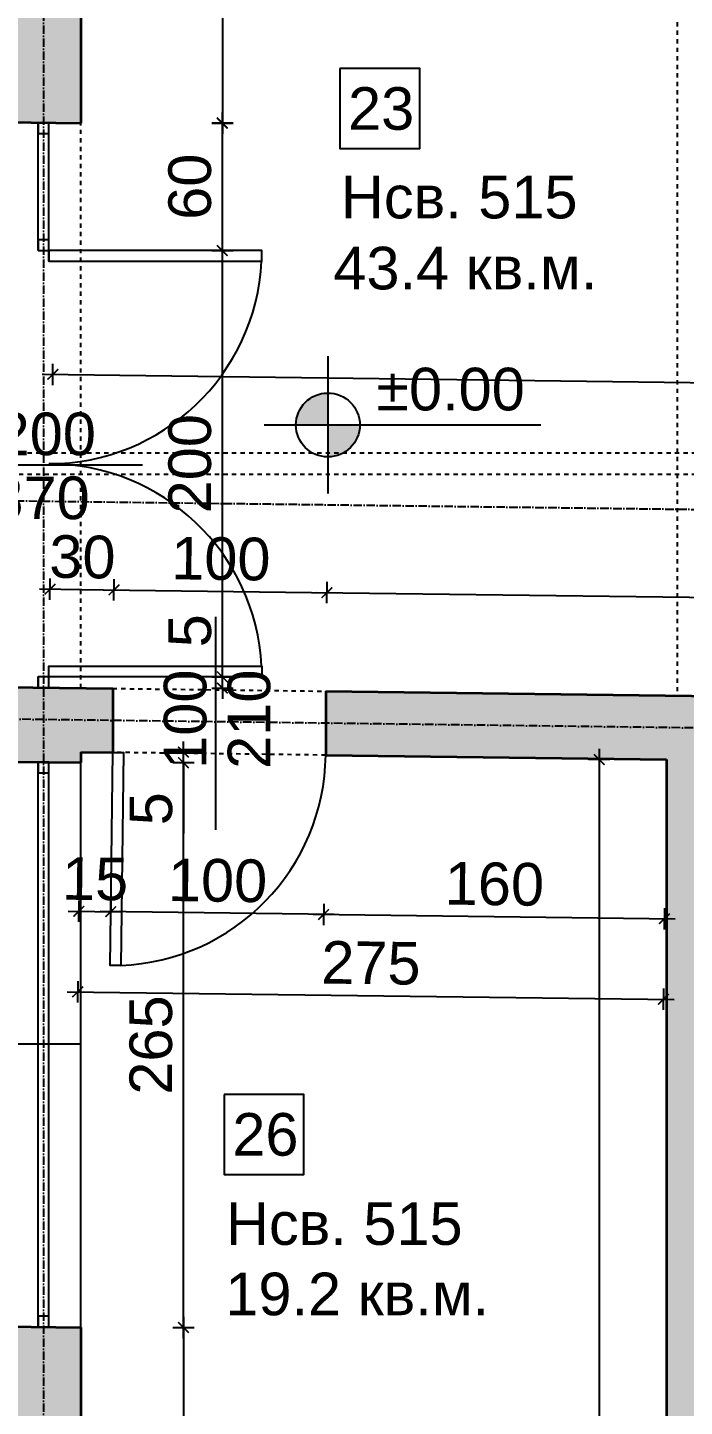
# Model space of a CAD drawing. Header units: inches. Extents: x -72385 to 39588, y -6525 to 66685.
# Drawn here: x -52307 to -51999, y 22717 to 23364 of the extents above; entities that cross this region are included whole.
import ezdxf

# ---------------------------------------------------------------- set-up
doc = ezdxf.new("R2010")
doc.units = ezdxf.units.IN
doc.header["$MEASUREMENT"] = 0
doc.linetypes.add('DashDot', pattern=[0.6, 0.4, -0.1, 0, -0.1])
doc.linetypes.add('Hidden', pattern=[0.4, 0.2, -0.2])
for name, color, linetype, lineweight in [('Врати', 251, 'Continuous', 25), ('Изгледни линии', 253, 'Continuous', 25), ('Линия на разрез', 252, 'DashDot', 25), ('Надписи Hсв', 252, 'Continuous', 25), ('Надписи врати', 252, 'Continuous', 25), ('Надписи коти вътрешни', 252, 'Continuous', 25), ('Надписи нива', 252, 'Continuous', 25), ('Надписи номера на пом.', 252, 'Continuous', 25), ('Надписи площ', 252, 'Continuous', 25), ('Надписи прозорци', 252, 'Continuous', 25), ('Оси', 252, 'DashDot', 25), ('Прозорци', 251, 'Continuous', 25), ('Пунктир', 253, 'Hidden', 25), ('Разрезни линии', 7, 'Continuous', 35), ('Щрих стени', 254, 'Continuous', 25)]:
    doc.layers.add(name, color=color, linetype=linetype, lineweight=lineweight)
doc.styles.add('Arial Regular', font='arial.ttf')
doc.styles.get("Standard").update_dxf_attribs({"font": 'arial.ttf'})
doc.dimstyles.new('Annotative', dxfattribs={"dimscale": 0, "dimtxt": 20, "dimasz": 5, "dimexe": 5, "dimexo": 5, "dimgap": 5, "dimtad": 1, "dimdec": 0, "dimzin": 0, "dimdsep": 46, "dimtxsty": 'Standard', "dimblk": 'ARCHTICK', "dimcen": 5, "dimdle": 5, "dimadec": 0, "dimazin": 0, "dimtfac": 1, "dimtdec": 0, "dimtofl": 0, "dimtmove": 0, "dimatfit": 3, "dimldrblk": 'ARCHTICK', "dimfxl": 5, "dimfxlon": 1, "dimtolj": 1, "dimtzin": 0, "dimarcsym": 1})

# ---------------------------------------------------------------- blocks, each defined once
blk = doc.blocks.new('_ArchTick')
at = {"color": 0, "linetype": 'ByBlock', "const_width": 0.15}
blk.add_lwpolyline([(-0.5, -0.5), (0.5, 0.5)], dxfattribs=at)
blk = doc.blocks.new('*D2534')
at = {"layer": 'Defpoints', "color": 0, "ltscale": 50, "transparency": 16777216}
for p in [(-52007.34, 23020.95), (-52038.89, 22323.4), (-52007.34, 22323.4)]:
    blk.add_point(p, dxfattribs=at)
at = {"layer": 'Надписи коти вътрешни', "color": 0, "lineweight": -2, "ltscale": 50, "transparency": 16777216}
for p, q in [((-52033.89, 23020.95), (-52043.89, 23020.95)), ((-52038.89, 23025.95), (-52038.89, 22318.4)), ((-52033.89, 22323.4), (-52043.89, 22323.4))]:
    blk.add_line(p, q, dxfattribs=at)
at = {"layer": 'Надписи коти вътрешни', "color": 0, "lineweight": -2, "ltscale": 50, "transparency": 16777216, "xscale": 5, "yscale": 5, "zscale": 5}
for p, rotation in [((-52038.89, 23020.95), 90), ((-52038.89, 22323.4), 270)]:
    blk.add_blockref('_ArchTick', p, dxfattribs=dict(at, rotation=rotation))
at = {"layer": 'Надписи коти вътрешни', "color": 0, "ltscale": 50, "transparency": 16777216, "insert": (-52054.1, 22672.18), "char_height": 20, "attachment_point": 5, "rotation": 90}
blk.add_mtext('\\A1;698', dxfattribs=at)
blk = doc.blocks.new('*D2535')
at = {"layer": 'Defpoints', "color": 0, "ltscale": 50, "transparency": 16777216}
for p in [(-52282.34, 22754.45), (-52282.34, 22326.9), (-52234.13, 22326.9)]:
    blk.add_point(p, dxfattribs=at)
at = {"layer": 'Надписи коти вътрешни', "color": 0, "lineweight": -2, "ltscale": 50, "transparency": 16777216}
for p, q in [((-52234.13, 22759.45), (-52234.13, 22321.9)), ((-52239.13, 22754.45), (-52229.13, 22754.45)), ((-52239.13, 22326.9), (-52229.13, 22326.9))]:
    blk.add_line(p, q, dxfattribs=at)
at = {"layer": 'Надписи коти вътрешни', "color": 0, "lineweight": -2, "ltscale": 50, "transparency": 16777216, "xscale": 5, "yscale": 5, "zscale": 5}
for p, rotation in [((-52234.13, 22754.45), 90), ((-52234.13, 22326.9), 270)]:
    blk.add_blockref('_ArchTick', p, dxfattribs=dict(at, rotation=rotation))
at = {"layer": 'Надписи коти вътрешни', "color": 0, "ltscale": 50, "transparency": 16777216, "insert": (-52249.35, 22540.68), "char_height": 20, "attachment_point": 5, "rotation": 90}
blk.add_mtext('\\A1;428', dxfattribs=at)
blk = doc.blocks.new('*D2536')
at = {"layer": 'Defpoints', "color": 0, "ltscale": 50, "transparency": 16777216}
for p in [(-52282.34, 23019.45), (-52234.13, 23019.45), (-52282.34, 22754.45)]:
    blk.add_point(p, dxfattribs=at)
at = {"layer": 'Надписи коти вътрешни', "color": 0, "lineweight": -2, "ltscale": 50, "transparency": 16777216}
for p, q in [((-52234.13, 22749.45), (-52234.13, 23024.45)), ((-52239.13, 23019.45), (-52229.13, 23019.45)), ((-52239.13, 22754.45), (-52229.13, 22754.45))]:
    blk.add_line(p, q, dxfattribs=at)
at = {"layer": 'Надписи коти вътрешни', "color": 0, "lineweight": -2, "ltscale": 50, "transparency": 16777216, "xscale": 5, "yscale": 5, "zscale": 5}
for p, rotation in [((-52234.13, 23019.45), 90), ((-52234.13, 22754.45), 270)]:
    blk.add_blockref('_ArchTick', p, dxfattribs=dict(at, rotation=rotation))
at = {"layer": 'Надписи коти вътрешни', "color": 0, "ltscale": 50, "transparency": 16777216, "insert": (-52249.35, 22886.95), "char_height": 20, "attachment_point": 5, "rotation": 90}
blk.add_mtext('\\A1;265', dxfattribs=at)
blk = doc.blocks.new('*D2537')
at = {"layer": 'Defpoints', "color": 0, "ltscale": 50, "transparency": 16777216}
for p in [(-52282.34, 23024.45), (-52282.34, 23019.45), (-52234.13, 23019.45)]:
    blk.add_point(p, dxfattribs=at)
at = {"layer": 'Надписи коти вътрешни', "color": 0, "lineweight": -2, "ltscale": 50, "transparency": 16777216}
for p, q in [((-52234.13, 23024.45), (-52234.13, 23029.45)), ((-52239.13, 23024.45), (-52229.13, 23024.45)), ((-52239.13, 23019.45), (-52229.13, 23019.45)), ((-52234.13, 23019.45), (-52234.13, 22986.19))]:
    blk.add_line(p, q, dxfattribs=at)
at = {"layer": 'Надписи коти вътрешни', "color": 0, "lineweight": -2, "ltscale": 50, "transparency": 16777216, "xscale": 5, "yscale": 5, "zscale": 5}
for p, rotation in [((-52234.13, 23024.45), 270), ((-52234.13, 23019.45), 90)]:
    blk.add_blockref('_ArchTick', p, dxfattribs=dict(at, rotation=rotation))
at = {"layer": 'Надписи коти вътрешни', "color": 0, "ltscale": 50, "transparency": 16777216, "insert": (-52249.31, 22997.82), "char_height": 20, "attachment_point": 5, "rotation": 90}
blk.add_mtext('\\A1;5', dxfattribs=at)
blk = doc.blocks.new('*D2538')
at = {"layer": 'Defpoints', "color": 0, "ltscale": 50, "transparency": 16777216}
for p in [(-52282.34, 23024.45), (-52267.34, 23024.26), (-52268.29, 22949.52)]:
    blk.add_point(p, dxfattribs=at)
at = {"layer": 'Надписи коти вътрешни', "color": 0, "lineweight": -2, "ltscale": 50, "transparency": 16777216}
for p, q in [((-52288.29, 22949.78), (-52263.29, 22949.46)), ((-52283.23, 22954.71), (-52283.35, 22944.71)), ((-52268.23, 22954.52), (-52268.35, 22944.52))]:
    blk.add_line(p, q, dxfattribs=at)
at = {"layer": 'Надписи коти вътрешни', "color": 0, "lineweight": -2, "ltscale": 50, "transparency": 16777216, "xscale": 5, "yscale": 5, "zscale": 5}
for p, rotation in [((-52283.29, 22949.71), 179.2706286525324), ((-52268.29, 22949.52), 359.2706286525323)]:
    blk.add_blockref('_ArchTick', p, dxfattribs=dict(at, rotation=rotation))
at = {"layer": 'Надписи коти вътрешни', "color": 0, "ltscale": 50, "transparency": 16777216, "insert": (-52275.6, 22964.83), "char_height": 20, "attachment_point": 5, "rotation": 359.27063}
blk.add_mtext('\\A1;15', dxfattribs=at)
blk = doc.blocks.new('*D2539')
at = {"layer": 'Defpoints', "color": 0, "ltscale": 50, "transparency": 16777216}
for p in [(-52267.34, 23024.26), (-52167.34, 23022.99), (-52268.29, 22949.52)]:
    blk.add_point(p, dxfattribs=at)
at = {"layer": 'Надписи коти вътрешни', "color": 0, "lineweight": -2, "ltscale": 50, "transparency": 16777216}
for p, q in [((-52163.29, 22948.19), (-52273.29, 22949.59)), ((-52268.23, 22954.52), (-52268.35, 22944.52)), ((-52168.23, 22953.25), (-52168.35, 22943.25))]:
    blk.add_line(p, q, dxfattribs=at)
at = {"layer": 'Надписи коти вътрешни', "color": 0, "lineweight": -2, "ltscale": 50, "transparency": 16777216, "xscale": 5, "yscale": 5, "zscale": 5}
for p, rotation in [((-52268.29, 22949.52), 179.2706286525504), ((-52168.29, 22948.25), 359.2706286525504)]:
    blk.add_blockref('_ArchTick', p, dxfattribs=dict(at, rotation=rotation))
at = {"layer": 'Надписи коти вътрешни', "color": 0, "ltscale": 50, "transparency": 16777216, "insert": (-52218.1, 22964.1), "char_height": 20, "attachment_point": 5, "rotation": 359.27063}
blk.add_mtext('\\A1;100', dxfattribs=at)
blk = doc.blocks.new('*D2540')
at = {"layer": 'Defpoints', "color": 0, "ltscale": 50, "transparency": 16777216}
for p in [(-52167.34, 23022.99), (-52007.34, 23020.95), (-52008.29, 22946.21)]:
    blk.add_point(p, dxfattribs=at)
at = {"layer": 'Надписи коти вътрешни', "color": 0, "lineweight": -2, "ltscale": 50, "transparency": 16777216}
for p, q in [((-52168.23, 22953.25), (-52168.35, 22943.25)), ((-52008.23, 22951.21), (-52008.35, 22941.21)), ((-52173.29, 22948.31), (-52003.29, 22946.15))]:
    blk.add_line(p, q, dxfattribs=at)
at = {"layer": 'Надписи коти вътрешни', "color": 0, "lineweight": -2, "ltscale": 50, "transparency": 16777216, "xscale": 5, "yscale": 5, "zscale": 5}
for p, rotation in [((-52168.29, 22948.25), 179.2706286525475), ((-52008.29, 22946.21), 359.2706286525476)]:
    blk.add_blockref('_ArchTick', p, dxfattribs=dict(at, rotation=rotation))
at = {"layer": 'Надписи коти вътрешни', "color": 0, "ltscale": 50, "transparency": 16777216, "insert": (-52088.1, 22962.44), "char_height": 20, "attachment_point": 5, "rotation": 359.27063}
blk.add_mtext('\\A1;160', dxfattribs=at)
blk = doc.blocks.new('*D2541')
at = {"layer": 'Defpoints', "color": 0, "ltscale": 50, "transparency": 16777216}
for p in [(-52282.34, 23024.45), (-52007.34, 23020.95), (-52008.77, 22908.42)]:
    blk.add_point(p, dxfattribs=at)
at = {"layer": 'Надписи коти вътрешни', "color": 0, "lineweight": -2, "ltscale": 50, "transparency": 16777216}
for p, q in [((-52283.71, 22916.92), (-52283.83, 22906.92)), ((-52288.77, 22911.99), (-52003.77, 22908.36)), ((-52008.71, 22913.42), (-52008.83, 22903.42))]:
    blk.add_line(p, q, dxfattribs=at)
at = {"layer": 'Надписи коти вътрешни', "color": 0, "lineweight": -2, "ltscale": 50, "transparency": 16777216, "xscale": 5, "yscale": 5, "zscale": 5}
for p, rotation in [((-52283.77, 22911.92), 179.270628652547), ((-52008.77, 22908.42), 359.270628652547)]:
    blk.add_blockref('_ArchTick', p, dxfattribs=dict(at, rotation=rotation))
at = {"layer": 'Надписи коти вътрешни', "color": 0, "ltscale": 50, "transparency": 16777216, "insert": (-52146.08, 22925.38), "char_height": 20, "attachment_point": 5, "rotation": 359.27063}
blk.add_mtext('\\A1;275', dxfattribs=at)
blk = doc.blocks.new('*D2542')
at = {"layer": 'Defpoints', "color": 0, "ltscale": 50, "transparency": 16777216}
for p in [(-52282.34, 23259.73), (-52215.86, 23259.73), (-52282.34, 23059.71)]:
    blk.add_point(p, dxfattribs=at)
at = {"layer": 'Надписи коти вътрешни', "color": 0, "lineweight": -2, "ltscale": 50, "transparency": 16777216}
for p, q in [((-52220.86, 23259.73), (-52210.86, 23259.73)), ((-52215.86, 23054.71), (-52215.86, 23264.73)), ((-52220.86, 23059.71), (-52210.86, 23059.71))]:
    blk.add_line(p, q, dxfattribs=at)
at = {"layer": 'Надписи коти вътрешни', "color": 0, "lineweight": -2, "ltscale": 50, "transparency": 16777216, "xscale": 5, "yscale": 5, "zscale": 5}
for p, rotation in [((-52215.86, 23259.73), 90), ((-52215.86, 23059.71), 270)]:
    blk.add_blockref('_ArchTick', p, dxfattribs=dict(at, rotation=rotation))
at = {"layer": 'Надписи коти вътрешни', "color": 0, "ltscale": 50, "transparency": 16777216, "insert": (-52231.07, 23159.72), "char_height": 20, "attachment_point": 5, "rotation": 90}
blk.add_mtext('\\A1;200', dxfattribs=at)
blk = doc.blocks.new('*D2543')
at = {"layer": 'Defpoints', "color": 0, "ltscale": 50, "transparency": 16777216}
for p in [(-52297.34, 23319.65), (-52215.86, 23319.65), (-52297.34, 23259.73)]:
    blk.add_point(p, dxfattribs=at)
at = {"layer": 'Надписи коти вътрешни', "color": 0, "lineweight": -2, "ltscale": 50, "transparency": 16777216}
for p, q in [((-52215.86, 23254.73), (-52215.86, 23324.65)), ((-52220.86, 23319.65), (-52210.86, 23319.65)), ((-52220.86, 23259.73), (-52210.86, 23259.73))]:
    blk.add_line(p, q, dxfattribs=at)
at = {"layer": 'Надписи коти вътрешни', "color": 0, "lineweight": -2, "ltscale": 50, "transparency": 16777216, "xscale": 5, "yscale": 5, "zscale": 5}
for p, rotation in [((-52215.86, 23319.65), 90), ((-52215.86, 23259.73), 270)]:
    blk.add_blockref('_ArchTick', p, dxfattribs=dict(at, rotation=rotation))
at = {"layer": 'Надписи коти вътрешни', "color": 0, "ltscale": 50, "transparency": 16777216, "insert": (-52231.07, 23289.69), "char_height": 20, "attachment_point": 5, "rotation": 90}
blk.add_mtext('\\A1;60', dxfattribs=at)
blk = doc.blocks.new('*D2544')
at = {"layer": 'Defpoints', "color": 0, "ltscale": 50, "transparency": 16777216}
for p in [(-52282.34, 23059.71), (-52215.86, 23059.71), (-52282.34, 23054.46)]:
    blk.add_point(p, dxfattribs=at)
at = {"layer": 'Надписи коти вътрешни', "color": 0, "lineweight": -2, "ltscale": 50, "transparency": 16777216}
for p, q in [((-52215.86, 23059.71), (-52215.86, 23092.97)), ((-52220.86, 23059.71), (-52210.86, 23059.71)), ((-52220.86, 23054.46), (-52210.86, 23054.46)), ((-52215.86, 23054.46), (-52215.86, 23049.46))]:
    blk.add_line(p, q, dxfattribs=at)
at = {"layer": 'Надписи коти вътрешни', "color": 0, "lineweight": -2, "ltscale": 50, "transparency": 16777216, "xscale": 5, "yscale": 5, "zscale": 5}
for p, rotation in [((-52215.86, 23059.71), 270), ((-52215.86, 23054.46), 90)]:
    blk.add_blockref('_ArchTick', p, dxfattribs=dict(at, rotation=rotation))
at = {"layer": 'Надписи коти вътрешни', "color": 0, "ltscale": 50, "transparency": 16777216, "insert": (-52231.03, 23081.34), "char_height": 20, "attachment_point": 5, "rotation": 90}
blk.add_mtext('\\A1;5', dxfattribs=at)
blk = doc.blocks.new('*D2545')
at = {"layer": 'Defpoints', "color": 0, "ltscale": 50, "transparency": 16777216}
for p in [(-52282.34, 23494.49), (-52282.34, 23319.48), (-52215.86, 23319.48)]:
    blk.add_point(p, dxfattribs=at)
at = {"layer": 'Надписи коти вътрешни', "color": 0, "lineweight": -2, "ltscale": 50, "transparency": 16777216}
for p, q in [((-52215.86, 23499.49), (-52215.86, 23314.48)), ((-52220.86, 23494.49), (-52210.86, 23494.49)), ((-52220.86, 23319.48), (-52210.86, 23319.48))]:
    blk.add_line(p, q, dxfattribs=at)
at = {"layer": 'Надписи коти вътрешни', "color": 0, "lineweight": -2, "ltscale": 50, "transparency": 16777216, "xscale": 5, "yscale": 5, "zscale": 5}
for p, rotation in [((-52215.86, 23494.49), 90), ((-52215.86, 23319.48), 270)]:
    blk.add_blockref('_ArchTick', p, dxfattribs=dict(at, rotation=rotation))
at = {"layer": 'Надписи коти вътрешни', "color": 0, "ltscale": 50, "transparency": 16777216, "insert": (-52231.07, 23406.99), "char_height": 20, "attachment_point": 5, "rotation": 90}
blk.add_mtext('\\A1;175', dxfattribs=at)
blk = doc.blocks.new('*D2552')
at = {"layer": 'Defpoints', "color": 0, "ltscale": 50, "transparency": 16777216}
for p in [(-52266.75, 23100.5), (-52297.34, 23054.65), (-52267.34, 23054.27)]:
    blk.add_point(p, dxfattribs=at)
at = {"layer": 'Надписи коти вътрешни', "color": 0, "lineweight": -2, "ltscale": 50, "transparency": 16777216}
for p, q in [((-52296.81, 23095.88), (-52296.69, 23105.88)), ((-52266.81, 23095.5), (-52266.69, 23105.5)), ((-52301.75, 23100.94), (-52261.75, 23100.44))]:
    blk.add_line(p, q, dxfattribs=at)
at = {"layer": 'Надписи коти вътрешни', "color": 0, "lineweight": -2, "ltscale": 50, "transparency": 16777216, "xscale": 5, "yscale": 5, "zscale": 5}
for p, rotation in [((-52296.75, 23100.88), 179.2706286525524), ((-52266.75, 23100.5), 359.2706286525524)]:
    blk.add_blockref('_ArchTick', p, dxfattribs=dict(at, rotation=rotation))
at = {"layer": 'Надписи коти вътрешни', "color": 0, "ltscale": 50, "transparency": 16777216, "insert": (-52281.56, 23115.91), "char_height": 20, "attachment_point": 5, "rotation": 359.27063}
blk.add_mtext('\\A1;30', dxfattribs=at)
blk = doc.blocks.new('*D2553')
at = {"layer": 'Defpoints', "color": 0, "ltscale": 50, "transparency": 16777216}
for p in [(-52166.75, 23099.23), (-52267.34, 23054.27), (-52167.34, 23052.99)]:
    blk.add_point(p, dxfattribs=at)
at = {"layer": 'Надписи коти вътрешни', "color": 0, "lineweight": -2, "ltscale": 50, "transparency": 16777216}
for p, q in [((-52266.81, 23095.5), (-52266.69, 23105.5)), ((-52271.75, 23100.56), (-52161.75, 23099.16)), ((-52166.81, 23094.23), (-52166.69, 23104.23))]:
    blk.add_line(p, q, dxfattribs=at)
at = {"layer": 'Надписи коти вътрешни', "color": 0, "lineweight": -2, "ltscale": 50, "transparency": 16777216, "xscale": 5, "yscale": 5, "zscale": 5}
for p, rotation in [((-52266.75, 23100.5), 179.2706286525463), ((-52166.75, 23099.23), 359.2706286525462)]:
    blk.add_blockref('_ArchTick', p, dxfattribs=dict(at, rotation=rotation))
at = {"layer": 'Надписи коти вътрешни', "color": 0, "ltscale": 50, "transparency": 16777216, "insert": (-52216.56, 23115.07), "char_height": 20, "attachment_point": 5, "rotation": 359.27063}
blk.add_mtext('\\A1;100', dxfattribs=at)
blk = doc.blocks.new('*D2554')
at = {"layer": 'Defpoints', "color": 0, "ltscale": 50, "transparency": 16777216}
for p in [(-51516.75, 23090.95), (-52167.34, 23052.99), (-51517.34, 23044.72)]:
    blk.add_point(p, dxfattribs=at)
at = {"layer": 'Надписи коти вътрешни', "color": 0, "lineweight": -2, "ltscale": 50, "transparency": 16777216}
for p, q in [((-52171.75, 23099.29), (-51511.75, 23090.89)), ((-52166.81, 23094.23), (-52166.69, 23104.23)), ((-51516.81, 23085.95), (-51516.69, 23095.95))]:
    blk.add_line(p, q, dxfattribs=at)
at = {"layer": 'Надписи коти вътрешни', "color": 0, "lineweight": -2, "ltscale": 50, "transparency": 16777216, "xscale": 5, "yscale": 5, "zscale": 5}
for p, rotation in [((-52166.75, 23099.23), 179.2706286525498), ((-51516.75, 23090.95), 359.2706286525498)]:
    blk.add_blockref('_ArchTick', p, dxfattribs=dict(at, rotation=rotation))
at = {"layer": 'Надписи коти вътрешни', "color": 0, "ltscale": 50, "transparency": 16777216, "insert": (-51841.56, 23110.3), "char_height": 20, "attachment_point": 5, "rotation": 359.27063}
blk.add_mtext('\\A1;650', dxfattribs=at)
blk = doc.blocks.new('*D2567')
at = {"layer": 'Defpoints', "color": 0, "ltscale": 50, "transparency": 16777216}
for p in [(-51395.47, 23190.18), (-52297.34, 23054.65), (-51397.34, 23043.19)]:
    blk.add_point(p, dxfattribs=at)
at = {"layer": 'Надписи коти вътрешни', "color": 0, "lineweight": -2, "ltscale": 50, "transparency": 16777216}
for p, q in [((-52300.47, 23201.7), (-51390.47, 23190.11)), ((-52295.53, 23196.64), (-52295.4, 23206.64)), ((-51395.53, 23185.18), (-51395.4, 23195.18))]:
    blk.add_line(p, q, dxfattribs=at)
at = {"layer": 'Надписи коти вътрешни', "color": 0, "lineweight": -2, "ltscale": 50, "transparency": 16777216, "xscale": 5, "yscale": 5, "zscale": 5}
for p, rotation in [((-52295.47, 23201.64), 179.2706286525499), ((-51395.47, 23190.18), 359.2706286525499)]:
    blk.add_blockref('_ArchTick', p, dxfattribs=dict(at, rotation=rotation))
at = {"layer": 'Надписи коти вътрешни', "color": 0, "ltscale": 50, "transparency": 16777216, "insert": (-51845.27, 23211.12), "char_height": 20, "attachment_point": 5, "rotation": 359.27063}
blk.add_mtext('\\A1;900', dxfattribs=at)

msp = doc.modelspace()

# ---------------------------------------------------------------- hatches: boundary and pattern name
at = {"layer": 'Надписи нива', "ltscale": 50}
h = msp.add_hatch(color=256, dxfattribs=at)
h.dxf.hatch_style = 1
h.paths.add_polyline_path([(-52166.31, 23162.9, 0.414214), (-52151.31, 23177.9), (-52166.31, 23177.9)])
h.paths.add_polyline_path([(-52166.31, 23177.9), (-52166.31, 23192.9, 0.414214), (-52181.31, 23177.9)])
at = {"layer": 'Щрих стени', "ltscale": 10}
h = msp.add_hatch(color=256, dxfattribs=at)
h.dxf.hatch_style = 1
h.paths.add_polyline_path([(-51702.34, 24104.66), (-51802.34, 24105.93), (-51802.34, 24120.93), (-52317.34, 24127.49), (-52317.34, 24077.49), (-52272.34, 24076.91), (-52272.34, 24091.91), (-51702.34, 24084.66)])
h.paths.add_polyline_path([(-52257.34, 23904.21), (-52272.34, 23904.4), (-52272.34, 24016.91), (-52317.34, 24017.48), (-52317.34, 23319.92), (-52282.34, 23319.48), (-52282.34, 23494.49), (-52262.34, 23494.24), (-52262.34, 23544.24), (-52272.34, 23544.37), (-52272.34, 23874.4), (-52257.34, 23874.21)])
h.paths.add_polyline_path([(-51677.34, 23756.81), (-52152.34, 23762.86), (-52152.34, 23492.84), (-52057.33, 23491.63), (-52056.95, 23521.63), (-52122.34, 23522.46), (-52122.34, 23732.48), (-51887.34, 23729.48), (-51887.34, 23519.47), (-51956.95, 23520.35), (-51957.33, 23490.35), (-51847.34, 23488.95), (-51846.96, 23518.95), (-51857.34, 23519.08), (-51857.34, 23729.1), (-51707.34, 23727.19), (-51707.34, 23517.17), (-51716.96, 23517.3), (-51717.34, 23487.3), (-51409.84, 23483.39), (-51409.84, 23453.33), (-51397.34, 23453.17), (-51397.34, 23428.17), (-51367.34, 23427.79), (-51367.34, 23452.79), (-51359.84, 23452.7), (-51359.84, 23482.75), (-51169.84, 23480.33), (-51169.84, 23510.33), (-51329.81, 23512.37), (-51329.81, 23542.32), (-51409.84, 23543.34), (-51409.84, 23513.39), (-51537.34, 23515.01), (-51537.34, 24082.56), (-51402.34, 24080.84), (-51402.34, 24035.83), (-51367.34, 24035.39), (-51367.34, 24115.4), (-51612.34, 24118.51), (-51612.34, 24083.51), (-51567.34, 24082.94), (-51567.34, 23895.42), (-52157.34, 23902.93), (-52157.34, 23872.93), (-51567.34, 23865.42), (-51567.34, 23515.39), (-51677.34, 23516.79)])
h.paths.add_polyline_path([(-51067.34, 24111.58), (-51102.34, 24112.02), (-51102.34, 24077.02), (-51067.34, 24076.57)])
h.paths.add_polyline_path([(-50767.34, 24107.76), (-50802.34, 24108.2), (-50802.34, 24028.2), (-50799.84, 24028.16), (-50799.84, 23928.16), (-50769.84, 23927.77), (-50769.84, 24027.78), (-50767.34, 24027.75)])
h.paths.add_polyline_path([(-49559.84, 23489.84), (-49559.84, 23519.79), (-49609.84, 23520.43), (-49609.84, 23490.47), (-50159.84, 23497.47), (-50159.84, 23527.43), (-50209.84, 23528.06), (-50209.84, 23498.11), (-50759.84, 23505.11), (-50759.84, 23535.07), (-50769.84, 23535.19), (-50769.84, 23837.77), (-50799.84, 23838.15), (-50799.84, 23535.58), (-50809.84, 23535.7), (-50809.84, 23505.75), (-51009.84, 23508.3), (-51009.84, 23478.29), (-50809.84, 23475.75), (-50809.84, 23445.7), (-50759.84, 23445.06), (-50759.84, 23475.11), (-50209.84, 23468.11), (-50209.84, 23438.06), (-50159.84, 23437.42), (-50159.84, 23467.47), (-49634.84, 23460.79), (-49634.84, 23430.74), (-49609.84, 23430.42), (-49559.84, 23429.78), (-49559.84, 23459.83), (-49009.84, 23452.83), (-49009.84, 23422.78), (-48999.84, 23422.65), (-48999.84, 23397.65), (-48969.84, 23397.27), (-48969.84, 23422.27), (-48959.84, 23422.14), (-48959.84, 23452.2), (-48409.84, 23445.19), (-48409.84, 23415.14), (-48359.84, 23414.51), (-48359.84, 23444.56), (-48134.84, 23441.69), (-48134.84, 23471.69), (-48359.84, 23474.56), (-48359.84, 23504.51), (-48409.84, 23505.15), (-48409.84, 23475.2), (-48959.84, 23482.2), (-48959.84, 23512.15), (-49009.84, 23512.79), (-49009.84, 23482.83)])
h.paths.add_polyline_path([(-52517.34, 23279.72), (-52527.34, 23279.72), (-52527.34, 23259.72), (-52517.34, 23259.72)])
h.paths.add_polyline_path([(-52517.34, 23059.72), (-52527.34, 23059.72), (-52527.34, 23039.72), (-52517.34, 23039.72)])
h.paths.add_polyline_path([(-52267.34, 23054.27), (-52317.34, 23054.9), (-52317.34, 23019.9), (-52282.34, 23019.45), (-52282.34, 23024.45), (-52267.34, 23024.26)])
h.paths.add_polyline_path([(-51517.34, 23044.72), (-52167.34, 23052.99), (-52167.34, 23022.99), (-52007.34, 23020.95), (-52007.34, 22323.4), (-52152.34, 22325.24), (-52152.34, 22290.24), (-51967.34, 22287.88), (-51967.34, 22322.89), (-51977.34, 22323.02), (-51977.34, 22670.54), (-51699.84, 22667.01), (-51699.84, 22319.48), (-51702.34, 22284.51), (-51667.34, 22284.07), (-51667.34, 22319.07), (-51669.84, 22319.1), (-51669.84, 22696.63), (-51977.34, 22700.55), (-51977.34, 23020.57), (-51517.34, 23014.72)])
h.paths.add_polyline_path([(-52282.34, 22754.45), (-52317.34, 22754.9), (-52317.34, 22292.34), (-52252.34, 22291.51), (-52252.34, 22326.52), (-52282.34, 22326.9)])
h.paths.add_polyline_path([(-51367.34, 22852.79), (-51347.34, 22852.54), (-51347.34, 22892.54), (-51367.34, 22892.8), (-51367.34, 23182.82), (-51162.34, 23180.21), (-51162.34, 23210.21), (-51367.34, 23212.82), (-51367.34, 23277.78), (-51397.34, 23278.16), (-51397.34, 23043.19), (-51417.34, 23043.44), (-51417.34, 23013.44), (-51397.34, 23013.19), (-51397.34, 22943.18), (-51409.84, 22943.34), (-51409.84, 22853.33), (-51397.34, 22853.17), (-51397.34, 22360.63), (-51402.34, 22360.7), (-51402.34, 22280.69), (-51367.34, 22280.25)])

# ---------------------------------------------------------------- linework, layer by layer
at = {"layer": 'Врати', "ltscale": 50}
for points in [[(-52297.34, 23259.73), (-52297.34, 23254.73), (-52197.33, 23254.73), (-52197.33, 23259.73)], [(-52297.34, 23059.71), (-52297.34, 23064.71), (-52197.33, 23064.71), (-52197.33, 23059.71)], [(-52267.34, 23024.26), (-52262.34, 23024.2), (-52263.61, 22924.2), (-52268.61, 22924.26)]]:
    msp.add_lwpolyline(points, close=True, dxfattribs=at)
for centre, start, end in [((-52297.34, 23259.73), 270, 357.13402), ((-52297.34, 23059.71), 2.86598, 90), ((-52267.34, 23024.26), 272.13661, 359.27063)]:
    msp.add_arc(centre, 100.01, start, end, dxfattribs=at)
at = {"layer": 'Изгледни линии', "ltscale": 50}
msp.add_line((-52282.34, 22754.45), (-52282.34, 23019.45), dxfattribs=at)
at = {"layer": 'Линия на разрез', "ltscale": 10}
msp.add_lwpolyline([(-52598.95, 23194.44), (-52599.57, 23146), (-41314.83, 23002.34), (-41314.83, 22502.3), (-40059.7, 22486.32), (-40059.06, 22536.61)], dxfattribs=at)
at = {"layer": 'Надписи врати', "ltscale": 50}
for p, q in [((-52353.43, 23159.2), (-52253.43, 23159.2)), ((-52218.87, 22987.88), (-52218.87, 23087.88))]:
    msp.add_line(p, q, dxfattribs=at)
at = {"layer": 'Надписи нива', "ltscale": 50}
for p, q in [((-52166.31, 23210.22), (-52166.31, 23145.71)), ((-52196.31, 23177.9), (-52066.31, 23177.9))]:
    msp.add_line(p, q, dxfattribs=at)
msp.add_circle((-52166.31, 23177.9), 15, dxfattribs=at)
at = {"layer": 'Надписи номера на пом.', "ltscale": 50}
for points in [[(-52160.68, 23345.1), (-52160.68, 23307.6), (-52123.18, 23307.6), (-52123.18, 23345.1)], [(-52215.03, 22863.72), (-52215.03, 22826.22), (-52177.53, 22826.22), (-52177.53, 22863.72)]]:
    msp.add_lwpolyline(points, close=True, dxfattribs=at)
at = {"layer": 'Надписи прозорци', "ltscale": 50}
msp.add_line((-52282.33, 22887.4), (-52425.48, 22887.4), dxfattribs=at)
at = {"layer": 'Оси', "ltscale": 10}
msp.add_line((-52299.84, 24609.81), (-52299.84, 21809.58), dxfattribs=at)
msp.add_lwpolyline([(-39839.84, 22751.04), (-51384.84, 22898.02), (-51384.84, 23028.03), (-52799.84, 23046.04)], dxfattribs=at)
at = {"layer": 'Прозорци', "ltscale": 50}
for p, q in [((-52302.34, 23259.73), (-52302.34, 23319.71)), ((-52297.34, 23254.73), (-52297.34, 23319.65)), ((-52302.34, 23054.71), (-52302.34, 23059.71)), ((-52297.34, 23054.65), (-52297.34, 23064.71)), ((-52302.34, 22754.71), (-52302.34, 23019.71)), ((-52297.34, 22754.65), (-52297.34, 23019.65))]:
    msp.add_line(p, q, dxfattribs=at)
for points in [[(-52302.34, 23314.65), (-52297.34, 23314.65), (-52297.34, 23319.65), (-52302.34, 23319.65), (-52302.34, 23314.65)], [(-52302.34, 23259.73), (-52297.34, 23259.73), (-52297.34, 23264.73), (-52302.34, 23264.73), (-52302.34, 23259.73)], [(-52302.34, 23054.71), (-52297.34, 23054.71), (-52297.34, 23059.71), (-52302.34, 23059.71), (-52302.34, 23054.71)], [(-52302.34, 23014.65), (-52297.34, 23014.65), (-52297.34, 23019.65), (-52302.34, 23019.65), (-52302.34, 23014.65)], [(-52302.34, 22754.71), (-52297.34, 22754.71), (-52297.34, 22759.71), (-52302.34, 22759.71), (-52302.34, 22754.71)]]:
    msp.add_lwpolyline(points, dxfattribs=at)
at = {"layer": 'Пунктир', "ltscale": 10}
for p, q in [((-52002.34, 23490.93), (-52002.34, 23050.89)), ((-52282.34, 23054.46), (-52282.34, 23319.46)), ((-51397.34, 23164.72), (-52517.34, 23164.72)), ((-51397.34, 23154.72), (-52517.34, 23154.72)), ((-52267.34, 23054.27), (-52167.34, 23052.99)), ((-52167.34, 23022.99), (-52267.34, 23024.26))]:
    msp.add_line(p, q, dxfattribs=at)
at = {"layer": 'Разрезни линии', "ltscale": 50}
for p, q in [((-52282.34, 23494.49), (-52282.34, 23319.48)), ((-52317.34, 23319.92), (-52282.34, 23319.48)), ((-52317.34, 23054.9), (-52267.34, 23054.27)), ((-52267.34, 23054.27), (-52267.34, 23024.26)), ((-52167.34, 23052.99), (-51517.34, 23044.72)), ((-52167.34, 23052.99), (-52167.34, 23022.99)), ((-52282.34, 23024.45), (-52267.34, 23024.26)), ((-52282.34, 23024.45), (-52282.34, 23019.45)), ((-52167.34, 23022.99), (-52007.34, 23020.95)), ((-52007.34, 23020.95), (-52007.34, 22323.4)), ((-52317.34, 23019.9), (-52282.34, 23019.45)), ((-52317.34, 22754.9), (-52282.34, 22754.45)), ((-52282.34, 22754.45), (-52282.34, 22326.9))]:
    msp.add_line(p, q, dxfattribs=at)

# ---------------------------------------------------------------- texts
at = {"layer": 'Надписи Hсв', "ltscale": 100, "char_height": 20, "width": 180.4891, "attachment_point": 1, "style": 'Arial Regular'}
for insert in [(-52160.2, 23294.82), (-52214.16, 22813.18)]:
    msp.add_mtext('\\pxt8;Hсв. 515', dxfattribs=dict(at, insert=insert))
at = {"layer": 'Надписи врати', "ltscale": 100, "char_height": 20, "width": 180.4891, "attachment_point": 1, "style": 'Arial Regular'}
for s, insert in [('200', (-52321.85, 23183.71)), ('370', (-52324.76, 23153.71))]:
    msp.add_mtext(s, dxfattribs=dict(at, insert=insert))
at = {"layer": 'Надписи врати', "ltscale": 100, "char_height": 20, "width": 180.4891, "attachment_point": 1, "rotation": 90, "style": 'Arial Regular'}
for s, insert in [('100', (-52243.38, 23016.55)), ('210', (-52213.38, 23016.55))]:
    msp.add_mtext(s, dxfattribs=dict(at, insert=insert))
at = {"layer": 'Надписи нива', "ltscale": 100, "insert": (-52143.56, 23204.75), "char_height": 20, "width": 180.4891, "attachment_point": 1, "style": 'Arial Regular'}
msp.add_mtext('±0.00', dxfattribs=at)
at = {"layer": 'Надписи номера на пом.', "ltscale": 100, "char_height": 20, "width": 180.4891, "attachment_point": 1, "style": 'Arial Regular'}
for s, insert in [('\\pxqc;23', (-52231.54, 23336.41)), ('\\pxqc;26', (-52285.89, 22855.03))]:
    msp.add_mtext(s, dxfattribs=dict(at, insert=insert))
at = {"layer": 'Надписи площ', "ltscale": 100, "char_height": 20, "width": 180.4891, "attachment_point": 1, "style": 'Arial Regular'}
for s, insert in [('43.4 кв.м.', (-52163.74, 23261.52)), ('19.2 кв.м.', (-52214.48, 22780.16))]:
    msp.add_mtext(s, dxfattribs=dict(at, insert=insert))

# ---------------------------------------------------------------- dimensions: what is measured, and where the dimension line sits
at = {"layer": 'Надписи коти вътрешни', "ltscale": 50}
for base, p1, p2, picture, middle in [((-52215.86, 23319.48), (-52282.34, 23494.49), (-52282.34, 23319.48), '*D2545', (-52231.07, 23406.99)), ((-52215.86, 23319.65), (-52297.34, 23259.73), (-52297.34, 23319.65), '*D2543', (-52231.07, 23289.69)), ((-52215.86, 23259.73), (-52282.34, 23059.71), (-52282.34, 23259.73), '*D2542', (-52231.07, 23159.72)), ((-52215.86, 23059.71), (-52282.34, 23054.46), (-52282.34, 23059.71), '*D2544', (-52231.03, 23081.34)), ((-52234.13, 23019.45), (-52282.34, 22754.45), (-52282.34, 23019.45), '*D2536', (-52249.35, 22886.95)), ((-52038.89, 22323.4), (-52007.34, 23020.95), (-52007.34, 22323.4), '*D2534', (-52054.1, 22672.18)), ((-52234.13, 22326.9), (-52282.34, 22754.45), (-52282.34, 22326.9), '*D2535', (-52249.35, 22540.68))]:
    dim = msp.add_linear_dim(base=base, p1=p1, p2=p2, angle=90, dimstyle='Annotative', override={"dimscale": 0, "dimtix": 0, "dimtofl": 0, "dimtmove": 0, "dimatfit": 3}, dxfattribs=at)
    dim.commit()
    dim.dimension.update_dxf_attribs({"geometry": picture, "text_midpoint": middle})
for p1, p2, distance, picture, middle in [((-52297.34, 23054.65), (-51397.34, 23043.19), 147, '*D2567', (-51845.27, 23211.12)), ((-52267.34, 23054.27), (-52167.34, 23052.99), 46.24, '*D2553', (-52216.56, 23115.07)), ((-52167.34, 23052.99), (-51517.34, 23044.72), 46.24, '*D2554', (-51841.56, 23110.3)), ((-52282.34, 23024.45), (-52282.34, 23019.45), 48.2, '*D2537', (-52249.31, 22997.82)), ((-52282.34, 23024.45), (-52007.34, 23020.95), -112.54, '*D2541', (-52146.08, 22925.38)), ((-52167.34, 23022.99), (-52267.34, 23024.26), 74.75, '*D2539', (-52218.1, 22964.1)), ((-52167.34, 23022.99), (-52007.34, 23020.95), -74.75, '*D2540', (-52088.1, 22962.44))]:
    dim = msp.add_aligned_dim(p1=p1, p2=p2, distance=distance, dimstyle='Annotative', override={"dimscale": 0, "dimtix": 0, "dimtofl": 0, "dimtmove": 0, "dimatfit": 3}, dxfattribs=at)
    dim.commit()
    dim.dimension.update_dxf_attribs({"geometry": picture, "text_midpoint": middle})
for base, p1, p2, picture, middle in [((-52266.75, 23100.5), (-52297.34, 23054.65), (-52267.34, 23054.27), '*D2552', (-52281.75, 23100.69)), ((-52268.29, 22949.52), (-52282.34, 23024.45), (-52267.34, 23024.26), '*D2538', (-52275.79, 22949.62))]:
    dim = msp.add_linear_dim(base=base, p1=p1, p2=p2, angle=359.27063, dimstyle='Annotative', override={"dimscale": 0, "dimtix": 0, "dimtofl": 0, "dimtmove": 0, "dimatfit": 3}, dxfattribs=at)
    dim.commit()
    dim.dimension.update_dxf_attribs({"geometry": picture, "text_midpoint": middle, "dimtype": 129})

doc.saveas('drawing.dxf')
